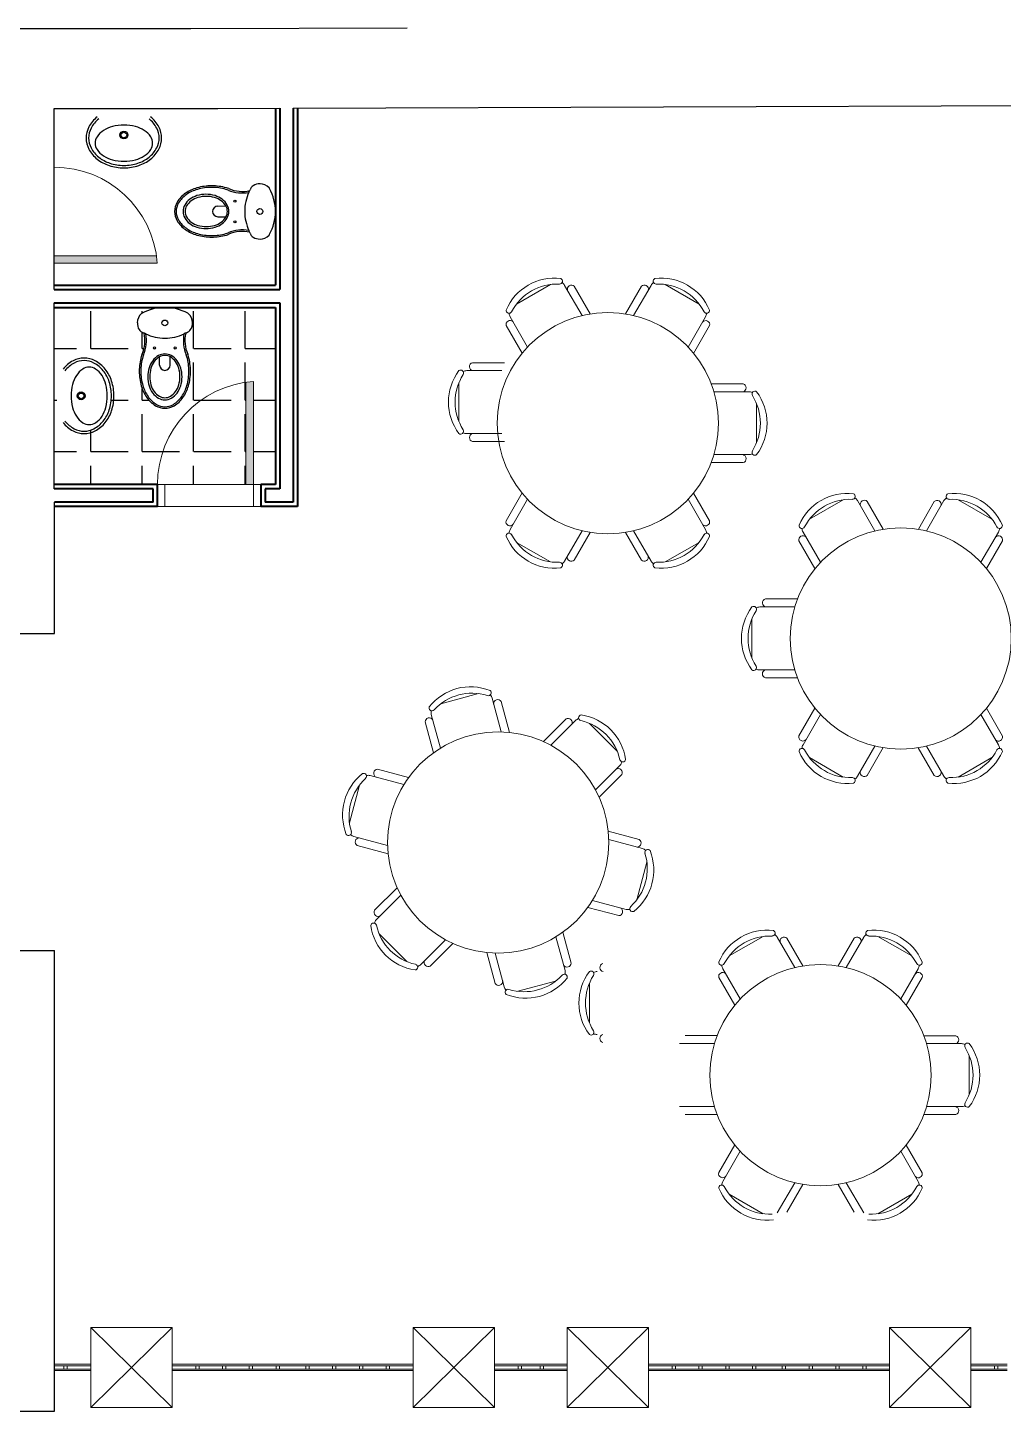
# Model space of a CAD drawing. Header units: inches. Extents: x -2770 to 3095, y -2847 to 3009.
# Drawn here: x 52.44 to 56.09, y 101.42 to 106.6 of the extents above; entities that cross this region are included whole.
import ezdxf

# ---------------------------------------------------------------- set-up
doc = ezdxf.new("R2010")
doc.units = ezdxf.units.IN
doc.header["$LTSCALE"] = 0.1
doc.header["$MEASUREMENT"] = 0
for name, color, linetype, lineweight in [('ARREDI attrezzature - furniture', 175, 'Continuous', 9), ('MURATURA sezioni - section wall', 7, 'Continuous', 40), ('PORTE finestre - doors windows', 252, 'Continuous', 5), ('PROIEZIONI finissime - fine lines', 251, 'Continuous', 9), ('PROIEZIONI_projections', 145, 'Continuous', 13)]:
    doc.layers.add(name, color=color, linetype=linetype, lineweight=lineweight)
doc.layers.add('ARREDI igienici - bathroom', color=173, linetype='Continuous')
doc.layers.add('PAVIMENTAZIONI - flooring', color=250, linetype='Continuous')
doc.layers.add('MURATURE tratteggi - wall hatch', color=7, linetype='Continuous', lineweight=18, true_color=0x949494)

msp = doc.modelspace()

# ---------------------------------------------------------------- hatches: boundary and pattern name
at = {"layer": 'MURATURE tratteggi - wall hatch'}
for points in [[(52.53676, 105.74638), (52.91957, 105.74638, -0.0179665), (52.92255, 105.71875), (52.53676, 105.71875)], [(53.25505, 104.88996), (53.25505, 105.27276, -0.0179665), (53.28268, 105.27574), (53.28268, 104.88996)]]:
    msp.add_hatch(color=256, dxfattribs=at).paths.add_polyline_path(points)
at = {"layer": 'PAVIMENTAZIONI - flooring'}
h = msp.add_hatch(dxfattribs=at)
h.set_pattern_fill('ANGLE,_O', color=256, scale=0.027626, angle=360)
h.set_pattern_definition([(360, (-40.7246, -63.45056), (5e-17, 0.19297026), [0.140342, -0.05262825]), (90, (-40.7246, -63.45056), (-0.19297026, 6e-17), [0.140342, -0.05262825])])
h.paths.add_polyline_path([(52.82207, 105.55299), (52.53676, 105.55299), (52.53676, 104.88996), (52.82207, 104.88996)])
h.paths.add_polyline_path([(52.60718, 105.35279, 0.105204), (52.5695, 105.32153), (52.5695, 105.32153, -0.1052044), (52.60718, 105.35279)], flags=16)
h.paths.add_polyline_path([(52.64854, 105.35363, 0.1213282), (52.61152, 105.34451, 0.1052044), (52.57684, 105.31574, 0.088316), (52.55451, 105.2741, 0.0792199), (52.54612, 105.22148, 0.0792199), (52.55451, 105.16885, 0.088316), (52.57684, 105.12722, 0.1052044), (52.61152, 105.09844, 0.1213282), (52.64854, 105.08933, 0.1213282), (52.68556, 105.09844, 0.1052044), (52.72024, 105.12722, 0.088316), (52.74257, 105.16885, 0.0792199), (52.75097, 105.22148, 0.0792199), (52.74257, 105.2741, 0.088316), (52.72024, 105.31574, 0.1052044), (52.68556, 105.34451, 0.1213282)], flags=16)
h.paths.add_polyline_path([(52.66772, 105.32913, -0.1464552), (52.69182, 105.32192, -0.1071552), (52.71567, 105.2976, -0.0768744), (52.73001, 105.26448, -0.0638931), (52.73553, 105.22148, -0.0638931), (52.73001, 105.17848, -0.0768744), (52.71567, 105.14535, -0.1071552), (52.69182, 105.12103, -0.1464552), (52.66772, 105.11382, -0.1464552), (52.64361, 105.12103, -0.1071552), (52.61977, 105.14535, -0.0768744), (52.60542, 105.17848, -0.0638931), (52.5999, 105.22148, -0.0638931), (52.60542, 105.26448, -0.0768744), (52.61977, 105.2976, -0.1071552), (52.64361, 105.32192, -0.1464552)], flags=0)
h.paths.add_polyline_path([(52.58236, 105.26824, -1), (52.566, 105.26824, -1)], flags=0)
h.paths.add_polyline_path([(52.65205, 105.22148, -1), (52.62259, 105.22148, -1)], flags=0)
h.paths.add_polyline_path([(52.64784, 105.22148, -1), (52.62679, 105.22148, -1)], flags=0)
h.paths.add_polyline_path([(52.58236, 105.22148, -1), (52.566, 105.22148, -1)], flags=0)
h.paths.add_polyline_path([(52.58236, 105.17471, -1), (52.566, 105.17471, -1)], flags=0)
h.paths.add_polyline_path([(53.28268, 105.27574), (53.28268, 104.88996), (53.3103, 104.88996), (53.36556, 104.88996), (53.36556, 105.55299), (52.95116, 105.55299, -0.1262314), (53.03662, 105.53107, -0.0242226), (53.03945, 105.52896, -0.2185834), (53.05435, 105.4953, -0.1466451), (53.04765, 105.46958, -0.1369073), (53.03204, 105.45771, 0.0043032), (53.02928, 105.45659, 0.1590605), (53.03667, 105.37771, -0.0155518), (53.03945, 105.36902, -0.0698599), (53.04719, 105.31391, -0.0698599), (53.03945, 105.25881, -0.0816957), (53.01906, 105.21573, -0.1069313), (52.9859, 105.18466, -0.1357359), (52.95116, 105.17506, -0.1357359), (52.91642, 105.18466, -0.1069313), (52.88326, 105.21573, -0.0816957), (52.86287, 105.25881, -0.0698599), (52.85513, 105.31391, -0.0698599), (52.86287, 105.36902, -0.0155518), (52.86565, 105.37771, 0.1590605), (52.87304, 105.45659, 0.0043032), (52.87028, 105.45771, -0.1369073), (52.85467, 105.46958, -0.1466451), (52.84797, 105.4953, -0.2185834), (52.86287, 105.52896, -0.0242226), (52.8657, 105.53107, -0.1262314), (52.95116, 105.55299), (52.82207, 105.55299), (52.82207, 104.88996), (52.92353, 104.88996, -0.3934265)])
h.paths.add_polyline_path([(53.25505, 105.27276, 0.3728247), (52.92353, 104.88996), (52.95116, 104.88996), (53.25505, 104.88996)], flags=17)

# ---------------------------------------------------------------- linework, layer by layer
for p, q in [((50.12636, 106.59743), (53.0487, 106.59743)), ((53.0487, 106.59743), (53.8585, 106.60046)), ((52.53661, 106.29753), (53.14879, 106.29781)), ((52.53677, 105.6193), (52.53661, 106.29753)), ((53.14944, 106.29781), (53.38213, 106.29868)), ((53.43186, 106.29886), (58.03149, 106.31604)), ((52.53694, 104.87338), (52.53678, 105.56957)), ((52.53707, 104.33117), (52.53695, 104.82366)), ((52.23661, 104.3311), (52.53707, 104.33117)), ((52.23661, 103.14373), (52.53734, 103.14373)), ((52.53774, 101.41932), (52.53774, 103.14373)), ((48.64978, 101.41842), (52.53774, 101.41932))]:
    msp.add_line(p, q)
at = {"layer": 'ARREDI attrezzature - furniture'}
for p, q in [((54.26901, 105.56542), (54.39561, 105.63851)), ((54.44914, 105.63538), (54.5145, 105.52217)), ((54.54544, 105.52835), (54.48545, 105.63225)), ((54.67708, 105.52828), (54.73698, 105.63204)), ((54.70758, 105.52217), (54.77294, 105.63538)), ((54.82647, 105.63851), (54.95307, 105.56542)), ((54.31031, 105.40429), (54.24495, 105.51749)), ((54.97713, 105.51749), (54.91177, 105.40429)), ((54.28977, 105.38092), (54.22986, 105.48468)), ((54.93259, 105.38058), (54.99257, 105.48447)), ((54.08275, 105.3159), (54.21347, 105.3159)), ((54.22359, 105.34578), (54.10363, 105.34578)), ((54.05328, 105.12492), (54.05328, 105.2711)), ((54.99835, 105.26654), (55.11816, 105.26654)), ((55.00831, 105.23707), (55.13904, 105.23707)), ((55.16851, 105.19227), (55.16851, 105.04609)), ((54.21347, 105.08012), (54.08275, 105.08012)), ((54.22344, 105.05065), (54.10363, 105.05065)), ((55.13904, 105.00129), (55.00831, 105.00129)), ((54.99819, 104.97141), (55.11816, 104.97141)), ((54.28949, 104.85778), (54.22951, 104.75389)), ((54.24495, 104.72087), (54.31031, 104.83408)), ((54.91177, 104.83408), (54.97713, 104.72087)), ((54.93231, 104.85744), (54.99222, 104.75368)), ((55.36649, 104.75932), (55.49308, 104.83241)), ((55.54661, 104.82929), (55.61198, 104.71608)), ((55.64292, 104.72226), (55.58293, 104.82615)), ((55.77456, 104.72219), (55.83446, 104.82594)), ((55.80506, 104.71608), (55.87042, 104.82929)), ((55.92395, 104.83241), (56.05055, 104.75932)), ((54.5145, 104.71619), (54.44914, 104.60298)), ((54.545, 104.71008), (54.4851, 104.60632)), ((54.67664, 104.71001), (54.73663, 104.60612)), ((54.77294, 104.60298), (54.70758, 104.71619)), ((55.38725, 104.57483), (55.32734, 104.67858)), ((55.40779, 104.59819), (55.34243, 104.7114)), ((56.07461, 104.7114), (56.00925, 104.59819)), ((56.03007, 104.57448), (56.09005, 104.67838)), ((54.39561, 104.59985), (54.26901, 104.67295)), ((54.95307, 104.67295), (54.82647, 104.59985)), ((55.18052, 104.43097), (55.31125, 104.43097)), ((55.32137, 104.46086), (55.2014, 104.46086)), ((55.15105, 104.23999), (55.15105, 104.38618)), ((55.31125, 104.1952), (55.18052, 104.1952)), ((55.32121, 104.16573), (55.2014, 104.16573)), ((53.98519, 104.06843), (54.12639, 104.10626)), ((54.17729, 104.08939), (54.21112, 103.96312)), ((54.24261, 103.96108), (54.21156, 104.07696)), ((53.98338, 103.9021), (53.94955, 104.02837)), ((54.36975, 103.92694), (54.45446, 104.01166)), ((54.39763, 103.91315), (54.49007, 104.00558)), ((55.38697, 104.05169), (55.32699, 103.94779)), ((55.34243, 103.91477), (55.40779, 104.02798)), ((56.00925, 104.02798), (56.07461, 103.91477)), ((56.02979, 104.05135), (56.0897, 103.94759)), ((53.95749, 103.88485), (53.92648, 104.00057)), ((54.54258, 103.99475), (54.64595, 103.89138)), ((55.61198, 103.91009), (55.54661, 103.79688)), ((55.64248, 103.90399), (55.58258, 103.80023)), ((55.77412, 103.90392), (55.8341, 103.80002)), ((55.87042, 103.79688), (55.80506, 103.91009)), ((55.49308, 103.79376), (55.36649, 103.86685)), ((56.05055, 103.86685), (55.92395, 103.79376)), ((53.72058, 103.7994), (53.84685, 103.76557)), ((53.86436, 103.79181), (53.74848, 103.82286)), ((54.65678, 103.83886), (54.56435, 103.74643)), ((54.57832, 103.71814), (54.66315, 103.80297)), ((53.64269, 103.62256), (53.68052, 103.76376)), ((54.61233, 103.59097), (54.72805, 103.55996)), ((53.78583, 103.53782), (53.65956, 103.57166)), ((53.78782, 103.50678), (53.6721, 103.53779)), ((54.61432, 103.55992), (54.74059, 103.52609)), ((54.75746, 103.47519), (54.71963, 103.33399)), ((53.82183, 103.3796), (53.737, 103.29478)), ((53.74337, 103.25888), (53.8358, 103.35132)), ((54.67957, 103.29835), (54.5533, 103.33218)), ((54.53579, 103.30593), (54.65167, 103.27488)), ((53.85757, 103.103), (53.7542, 103.20637)), ((54.00252, 103.1846), (53.91008, 103.09216)), ((54.41677, 103.19565), (54.4506, 103.06938)), ((54.44266, 103.2129), (54.47367, 103.09717)), ((55.06591, 103.12382), (55.19251, 103.19692)), ((55.24604, 103.19379), (55.3114, 103.08058)), ((55.34234, 103.08676), (55.28236, 103.19065)), ((55.47398, 103.08669), (55.53388, 103.19045)), ((55.50448, 103.08058), (55.56985, 103.19379)), ((55.62338, 103.19692), (55.74997, 103.12382)), ((54.0304, 103.1708), (53.94569, 103.08609)), ((54.15754, 103.13667), (54.18859, 103.02079)), ((54.22286, 103.00836), (54.18903, 103.13462)), ((55.10721, 102.96269), (55.04185, 103.0759)), ((55.77403, 103.0759), (55.70867, 102.96269)), ((54.41496, 103.02932), (54.27376, 102.99148)), ((54.54179, 102.87437), (54.54179, 103.02055)), ((55.08667, 102.93933), (55.02676, 103.04309)), ((55.72949, 102.93899), (55.78948, 103.04288)), ((55.02079, 102.82536), (54.90082, 102.82536)), ((55.79525, 102.82495), (55.91506, 102.82495)), ((54.87995, 102.79548), (55.01067, 102.79548)), ((55.80522, 102.79548), (55.93594, 102.79548)), ((55.96541, 102.75068), (55.96541, 102.6045)), ((55.01067, 102.5597), (54.87995, 102.5597)), ((55.93594, 102.5597), (55.80522, 102.5597)), ((55.02063, 102.53023), (54.90082, 102.53023)), ((55.79509, 102.52982), (55.91506, 102.52982)), ((55.08639, 102.41619), (55.02641, 102.3123)), ((55.72921, 102.41585), (55.78912, 102.31209)), ((55.04185, 102.27928), (55.10721, 102.39248)), ((55.70867, 102.39248), (55.77403, 102.27928)), ((55.3114, 102.2746), (55.24604, 102.16139)), ((55.3419, 102.26849), (55.282, 102.16473)), ((55.47354, 102.26842), (55.53353, 102.16452)), ((55.56985, 102.16139), (55.50448, 102.2746)), ((55.19251, 102.15826), (55.06591, 102.23135)), ((55.74997, 102.23135), (55.62338, 102.15826))]:
    msp.add_line(p, q, dxfattribs=at)
for centre in [(54.61104, 105.11918), (55.70852, 104.31309), (54.20008, 103.54887), (55.40794, 102.67759)]:
    msp.add_circle(centre, 0.4144, dxfattribs=at)
for centre, radius, start, end in [((54.4109, 105.46584), 0.19648, 83.1301, 156.8699), ((54.81118, 105.46584), 0.19648, 23.1301, 96.8699), ((54.42159, 105.44732), 0.19294, 87.57575, 152.42425), ((54.43014, 105.65101), 0.01077, 267.97259, 66.69006), ((54.42361, 105.62065), 0.02947, 30, 57.58444), ((54.47484, 105.62116), 0.01535, 46.2602, 200.70537), ((54.7476, 105.62095), 0.01535, 346.2602, 133.7398), ((54.79847, 105.62065), 0.02947, 122.41556, 150), ((54.79194, 105.65101), 0.01077, 113.30994, 272.02741), ((54.80049, 105.44732), 0.19294, 27.57575, 92.42425), ((54.24091, 105.54176), 0.01077, 173.30994, 332.02741), ((54.27047, 105.53223), 0.02947, 182.41556, 210), ((54.98117, 105.54176), 0.01077, 207.97259, 6.69006), ((54.95161, 105.53223), 0.02947, 330, 357.58444), ((54.24477, 105.48833), 0.01535, 46.2602, 193.7398), ((54.97766, 105.48812), 0.01535, 346.2602, 140.70537), ((54.21046, 105.19801), 0.19648, 143.1301, 216.8699), ((54.23184, 105.19801), 0.19294, 147.57575, 212.42425), ((54.05972, 105.30726), 0.01077, 327.97259, 126.69006), ((54.08275, 105.28643), 0.02947, 90, 117.58444), ((54.10792, 105.33105), 0.01535, 106.2602, 260.70537), ((55.11386, 105.2518), 0.01535, 286.2602, 73.7398), ((55.13904, 105.2076), 0.02947, 62.41556, 90), ((55.16207, 105.22843), 0.01077, 53.30994, 212.02741), ((54.98994, 105.11918), 0.19294, 327.57575, 32.42425), ((55.01132, 105.11918), 0.19648, 323.1301, 36.8699), ((54.05972, 105.08876), 0.01077, 233.30994, 32.02741), ((54.08275, 105.10959), 0.02947, 242.41556, 270), ((54.10792, 105.06539), 0.01535, 106.2602, 253.7398), ((55.11386, 104.98615), 0.01535, 286.2602, 80.70537), ((55.13904, 105.03077), 0.02947, 270, 297.58444), ((55.16207, 105.00993), 0.01077, 147.97259, 306.69006), ((55.50838, 104.65974), 0.19648, 83.1301, 156.8699), ((55.51907, 104.64123), 0.19294, 87.57575, 152.42425), ((55.52761, 104.84491), 0.01077, 267.97259, 66.69006), ((55.52109, 104.81455), 0.02947, 30, 57.58444), ((55.89595, 104.81455), 0.02947, 122.41556, 150), ((55.88942, 104.84491), 0.01077, 113.30994, 272.02741), ((55.90866, 104.65974), 0.19648, 23.1301, 96.8699), ((55.89797, 104.64123), 0.19294, 27.57575, 92.42425), ((55.57232, 104.81506), 0.01535, 46.2602, 200.70537), ((55.84507, 104.81485), 0.01535, 346.2602, 133.7398), ((54.24442, 104.75024), 0.01535, 166.2602, 320.70537), ((54.97731, 104.75004), 0.01535, 226.2602, 13.7398), ((55.33839, 104.73567), 0.01077, 173.30994, 332.02741), ((56.07864, 104.73567), 0.01077, 207.97259, 6.69006), ((54.24091, 104.6966), 0.01077, 27.97259, 186.69006), ((54.4109, 104.77252), 0.19648, 203.1301, 276.8699), ((54.27047, 104.70613), 0.02947, 150, 177.58444), ((54.42159, 104.79104), 0.19294, 207.57575, 272.42425), ((54.81118, 104.77252), 0.19648, 263.1301, 336.8699), ((54.80049, 104.79104), 0.19294, 267.57575, 332.42425), ((54.98117, 104.6966), 0.01077, 353.30994, 152.02741), ((54.95161, 104.70613), 0.02947, 2.41556, 30), ((55.34225, 104.68223), 0.01535, 46.2602, 193.7398), ((55.36795, 104.72614), 0.02947, 182.41556, 210), ((56.07514, 104.68202), 0.01535, 346.2602, 140.70537), ((56.04909, 104.72614), 0.02947, 330, 357.58444), ((54.43014, 104.58735), 0.01077, 293.30994, 92.02741), ((54.42361, 104.61772), 0.02947, 302.41556, 330), ((54.47448, 104.61741), 0.01535, 166.2602, 313.7398), ((54.74724, 104.61721), 0.01535, 226.2602, 20.70537), ((54.79847, 104.61772), 0.02947, 210, 237.58444), ((54.79194, 104.58735), 0.01077, 87.97259, 246.69006), ((55.30823, 104.31309), 0.19648, 143.1301, 216.8699), ((55.15749, 104.42233), 0.01077, 327.97259, 126.69006), ((55.18052, 104.4015), 0.02947, 90, 117.58444), ((55.2057, 104.44612), 0.01535, 106.2602, 260.70537), ((55.32962, 104.31309), 0.19294, 147.57575, 212.42425), ((55.15749, 104.20384), 0.01077, 233.30994, 32.02741), ((55.18052, 104.22467), 0.02947, 242.41556, 270), ((55.2057, 104.18046), 0.01535, 106.2602, 253.7398), ((54.09647, 103.93552), 0.19648, 68.1301, 141.8699), ((54.10201, 103.91487), 0.19294, 72.57575, 137.42425), ((54.16298, 104.1094), 0.01077, 252.97259, 51.69006), ((53.95193, 104.05285), 0.01077, 158.30994, 317.02741), ((54.14882, 104.08176), 0.02947, 15, 42.58444), ((54.19844, 104.06899), 0.01535, 31.2602, 185.70537), ((53.94183, 104.00024), 0.01535, 31.2602, 178.7398), ((53.97802, 104.03599), 0.02947, 167.41556, 195), ((54.46184, 103.9982), 0.01535, 331.2602, 118.7398), ((54.51091, 103.98474), 0.02947, 107.41556, 135), ((54.51246, 104.01576), 0.01077, 98.30994, 257.02741), ((54.468, 103.8168), 0.19294, 12.57575, 77.42425), ((54.48312, 103.83192), 0.19648, 8.1301, 81.8699), ((55.3419, 103.94415), 0.01535, 166.2602, 320.70537), ((55.33839, 103.8905), 0.01077, 27.97259, 186.69006), ((55.36795, 103.90004), 0.02947, 150, 177.58444), ((56.07478, 103.94394), 0.01535, 226.2602, 13.7398), ((56.07864, 103.8905), 0.01077, 353.30994, 152.02741), ((56.04909, 103.90004), 0.02947, 2.41556, 30), ((54.66696, 103.86126), 0.01077, 192.97259, 351.69006), ((54.63594, 103.8597), 0.02947, 315, 342.58444), ((55.50838, 103.96643), 0.19648, 203.1301, 276.8699), ((55.51907, 103.98495), 0.19294, 207.57575, 272.42425), ((55.90866, 103.96643), 0.19648, 263.1301, 336.8699), ((55.89797, 103.98495), 0.19294, 267.57575, 332.42425), ((53.81343, 103.65247), 0.19648, 128.1301, 201.8699), ((53.6961, 103.79701), 0.01077, 312.97259, 111.69006), ((53.71295, 103.77093), 0.02947, 75, 102.58444), ((53.74882, 103.80752), 0.01535, 91.2602, 245.70537), ((54.64969, 103.81035), 0.01535, 331.2602, 125.70537), ((55.52109, 103.81162), 0.02947, 302.41556, 330), ((55.57196, 103.81132), 0.01535, 166.2602, 313.7398), ((55.84472, 103.81111), 0.01535, 226.2602, 20.70537), ((55.89595, 103.81162), 0.02947, 210, 237.58444), ((53.83408, 103.64694), 0.19294, 132.57575, 197.42425), ((55.52761, 103.78126), 0.01077, 293.30994, 92.02741), ((55.88942, 103.78126), 0.01077, 87.97259, 246.69006), ((53.63955, 103.58597), 0.01077, 218.30994, 17.02741), ((53.66719, 103.60013), 0.02947, 227.41556, 255), ((53.68006, 103.55091), 0.01535, 91.2602, 238.7398), ((54.72009, 103.54684), 0.01535, 271.2602, 58.7398), ((54.56607, 103.45081), 0.19294, 312.57575, 17.42425), ((54.58672, 103.44527), 0.19648, 308.1301, 21.8699), ((54.73296, 103.49762), 0.02947, 47.41556, 75), ((54.7606, 103.51178), 0.01077, 38.30994, 197.02741), ((53.75046, 103.28739), 0.01535, 151.2602, 305.70537), ((54.65133, 103.29023), 0.01535, 271.2602, 65.70537), ((54.6872, 103.32681), 0.02947, 255, 282.58444), ((54.70405, 103.30073), 0.01077, 132.97259, 291.69006), ((53.73319, 103.23649), 0.01077, 12.97259, 171.69006), ((53.91703, 103.26583), 0.19648, 188.1301, 261.8699), ((53.76421, 103.23804), 0.02947, 135, 162.58444), ((53.93215, 103.28095), 0.19294, 192.57575, 257.42425), ((55.2078, 103.02425), 0.19648, 83.1301, 156.8699), ((55.21849, 103.00573), 0.19294, 87.57575, 152.42425), ((55.22704, 103.20942), 0.01077, 267.97259, 66.69006), ((55.22051, 103.17905), 0.02947, 30, 57.58444), ((55.27174, 103.17956), 0.01535, 46.2602, 200.70537), ((55.5445, 103.17936), 0.01535, 346.2602, 133.7398), ((55.59537, 103.17905), 0.02947, 122.41556, 150), ((55.58885, 103.20942), 0.01077, 113.30994, 272.02741), ((55.60808, 103.02425), 0.19648, 23.1301, 96.8699), ((55.59739, 103.00573), 0.19294, 27.57575, 92.42425), ((53.88769, 103.08199), 0.01077, 278.30994, 77.02741), ((53.88925, 103.113), 0.02947, 287.41556, 315), ((53.93831, 103.09955), 0.01535, 151.2602, 298.7398), ((54.45832, 103.09751), 0.01535, 211.2602, 358.7398), ((54.59643, 103.08049), 0.01535, 106.2602, 260.70537), ((55.03782, 103.10017), 0.01077, 173.30994, 332.02741), ((55.06737, 103.09064), 0.02947, 182.41556, 210), ((55.77807, 103.10017), 0.01077, 207.97259, 6.69006), ((55.74851, 103.09064), 0.02947, 330, 357.58444), ((54.20171, 103.02875), 0.01535, 211.2602, 5.70537), ((54.30368, 103.16223), 0.19648, 248.1301, 321.8699), ((54.29814, 103.18288), 0.19294, 252.57575, 317.42425), ((54.44822, 103.04489), 0.01077, 338.30994, 137.02741), ((54.42213, 103.06175), 0.02947, 347.41556, 15), ((54.69897, 102.94746), 0.19648, 143.1301, 216.8699), ((54.72035, 102.94746), 0.19294, 147.57575, 212.42425), ((54.54823, 103.05671), 0.01077, 327.97259, 126.69006), ((54.57126, 103.03587), 0.02947, 90, 117.58444), ((55.04168, 103.04673), 0.01535, 46.2602, 193.7398), ((55.77456, 103.04653), 0.01535, 346.2602, 140.70537), ((54.25133, 103.01598), 0.02947, 195, 222.58444), ((54.23717, 102.98834), 0.01077, 72.97259, 231.69006), ((54.54823, 102.83821), 0.01077, 233.30994, 32.02741), ((54.57126, 102.85904), 0.02947, 242.41556, 270), ((54.59643, 102.81484), 0.01535, 106.2602, 253.7398), ((55.91076, 102.81021), 0.01535, 286.2602, 73.7398), ((55.93594, 102.766), 0.02947, 62.41556, 90), ((55.95897, 102.78684), 0.01077, 53.30994, 212.02741), ((55.78684, 102.67759), 0.19294, 327.57575, 32.42425), ((55.80823, 102.67759), 0.19648, 323.1301, 36.8699), ((55.91076, 102.54455), 0.01535, 286.2602, 80.70537), ((55.93594, 102.58917), 0.02947, 270, 297.58444), ((55.95897, 102.56834), 0.01077, 147.97259, 306.69006), ((55.04132, 102.30865), 0.01535, 166.2602, 320.70537), ((55.77421, 102.30844), 0.01535, 226.2602, 13.7398), ((55.03782, 102.25501), 0.01077, 27.97259, 186.69006), ((55.2078, 102.33093), 0.19648, 203.1301, 276.8699), ((55.06737, 102.26454), 0.02947, 150, 177.58444), ((55.21849, 102.34945), 0.19294, 207.57575, 272.42425), ((55.60808, 102.33093), 0.19648, 263.1301, 336.8699), ((55.59739, 102.34945), 0.19294, 267.57575, 332.42425), ((55.77807, 102.25501), 0.01077, 353.30994, 152.02741), ((55.74851, 102.26454), 0.02947, 2.41556, 30)]:
    msp.add_arc(centre, radius, start, end, dxfattribs=at)
at = {"layer": 'ARREDI igienici - bathroom'}
for p, q in [((53.14918, 105.93174), (53.17986, 105.93273)), ((53.14918, 105.89253), (53.17996, 105.89172)), ((52.93156, 105.33662), (52.93056, 105.3673)), ((52.97076, 105.33662), (52.97158, 105.3674))]:
    msp.add_line(p, q, dxfattribs=at)
for centre, radius in [((52.79763, 106.19835), 0.01473), ((52.79763, 106.19835), 0.01052), ((53.2136, 105.9508), 0.00408), ((53.30721, 105.91224), 0.01089), ((53.2136, 105.87347), 0.00408), ((52.95106, 105.49465), 0.01089), ((52.9125, 105.40104), 0.00408), ((52.98982, 105.40104), 0.00408), ((52.63732, 105.22148), 0.01473), ((52.63732, 105.22148), 0.01052)]:
    msp.add_circle(centre, radius, dxfattribs=at)
for centre, radius, start, end in [((52.77048, 106.17387), 0.11762, 128.30617, 152.32887), ((52.77048, 106.17387), 0.10826, 128.30617, 152.32887), ((52.79763, 106.06544), 0.17032, 90, 104.62335), ((52.79763, 106.06544), 0.17032, 75.37665, 90), ((52.82478, 106.17387), 0.10826, 27.67113, 51.69383), ((52.82478, 106.17387), 0.11762, 27.67113, 51.69383), ((52.7452, 106.18713), 0.08907, 152.32887, 180), ((52.7452, 106.18713), 0.08907, 180, 207.67113), ((52.7452, 106.18713), 0.07972, 152.32887, 180), ((52.7452, 106.18713), 0.07972, 180, 207.67113), ((52.73385, 106.16795), 0.04388, 146.67189, 180), ((52.76434, 106.1479), 0.08037, 122.20708, 146.67189), ((52.78444, 106.11599), 0.11809, 104.62335, 122.20708), ((52.81082, 106.11599), 0.11809, 57.79292, 75.37665), ((52.83092, 106.1479), 0.08037, 33.32811, 57.79292), ((52.86141, 106.16795), 0.04388, 360, 33.32811), ((52.85006, 106.18713), 0.07972, 0, 27.67113), ((52.85006, 106.18713), 0.07972, 332.32887, 0), ((52.85006, 106.18713), 0.08907, 0, 27.67113), ((52.85006, 106.18713), 0.08907, 332.32887, 0), ((52.77048, 106.20038), 0.11762, 207.67113, 231.69383), ((52.77048, 106.20038), 0.10826, 207.67113, 231.69383), ((52.73385, 106.16795), 0.04388, 180, 213.32811), ((52.76434, 106.188), 0.08037, 213.32811, 237.79292), ((52.83092, 106.188), 0.08037, 302.20708, 326.67189), ((52.82478, 106.20038), 0.10826, 308.30617, 332.32887), ((52.82478, 106.20038), 0.11762, 308.30617, 332.32887), ((52.86141, 106.16795), 0.04388, 326.67189, 0), ((52.78691, 106.22119), 0.14413, 231.69383, 251.88198), ((52.78691, 106.22119), 0.13478, 231.69383, 251.88198), ((52.78444, 106.21992), 0.11809, 237.79292, 255.37665), ((52.79763, 106.25394), 0.17859, 251.88198, 270), ((52.79763, 106.25394), 0.16924, 251.88198, 270), ((52.79763, 106.27046), 0.17032, 255.37665, 270), ((52.79763, 106.27046), 0.17032, 270, 284.62335), ((52.79763, 106.25394), 0.16924, 270, 288.11802), ((52.79763, 106.25394), 0.17859, 270, 288.11802), ((52.81082, 106.21992), 0.11809, 284.62335, 302.20708), ((52.80834, 106.22119), 0.13478, 288.11802, 308.30617), ((52.80834, 106.22119), 0.14413, 288.11802, 308.30617), ((53.08941, 105.89166), 0.10745, 124.66652, 149.08059), ((53.08941, 105.89166), 0.10162, 124.66652, 149.08059), ((53.11181, 105.85927), 0.14684, 105.98474, 124.66652), ((53.11181, 105.85927), 0.14101, 105.98474, 124.66652), ((53.10516, 105.8623), 0.11417, 90, 107.24592), ((53.12648, 105.80807), 0.20009, 90, 105.98474), ((53.12648, 105.80807), 0.19427, 90, 105.98474), ((53.10516, 105.8623), 0.11417, 72.75408, 90), ((53.12648, 105.80807), 0.20009, 74.01526, 90), ((53.12648, 105.80807), 0.19427, 74.01526, 90), ((53.14114, 105.85927), 0.14101, 70.45134, 74.01526), ((53.14114, 105.85927), 0.14684, 70.45134, 74.01526), ((53.24103, 106.11478), 0.13349, 246.57354, 280.8929), ((53.24103, 106.11478), 0.12766, 246.57354, 282.72466), ((53.42333, 105.9108), 0.17316, 155.05056, 179.55654), ((53.10932, 106.05688), 0.17316, 335.05056, 338.35668), ((53.30419, 105.97956), 0.03648, 127.1737, 158.35668), ((53.30617, 105.96907), 0.04629, 87.90717, 121.27789), ((53.30847, 105.97122), 0.04411, 41.46429, 90.7842), ((53.31336, 105.97722), 0.03648, 33.94432, 39.49465), ((53.18804, 105.91214), 0.17752, 0, 28.7779), ((53.05523, 105.91214), 0.06761, 149.08059, 180), ((53.05523, 105.91214), 0.06178, 149.08059, 180), ((53.06811, 105.91214), 0.0488, 151.07084, 180), ((53.08594, 105.90228), 0.06916, 126.84954, 151.07084), ((53.06813, 105.91214), 0.04109, 149.91281, 180), ((53.08643, 105.90154), 0.06223, 125.5619, 149.91281), ((53.09756, 105.88677), 0.08856, 107.24592, 126.84954), ((53.09839, 105.8848), 0.08281, 106.49567, 125.5619), ((53.10622, 105.85837), 0.11037, 90, 106.49567), ((53.10622, 105.85837), 0.11037, 73.50433, 90), ((53.14918, 105.91214), 0.0196, 90, 270), ((53.11405, 105.8848), 0.08281, 54.4381, 73.50433), ((53.11275, 105.88677), 0.08856, 53.15046, 72.75408), ((53.12601, 105.90154), 0.06223, 30.08719, 54.4381), ((53.12438, 105.90228), 0.06916, 28.92916, 53.15046), ((53.14431, 105.91214), 0.04109, 0, 30.08719), ((53.14221, 105.91214), 0.0488, 0, 28.92916), ((53.05523, 105.91214), 0.06761, 180, 210.91941), ((53.05523, 105.91214), 0.06178, 180, 210.91941), ((53.08941, 105.93261), 0.10745, 210.91941, 235.33348), ((53.08941, 105.93261), 0.10162, 210.91941, 235.33348), ((53.06811, 105.91214), 0.0488, 180, 208.92916), ((53.08594, 105.92199), 0.06916, 208.92916, 233.15046), ((53.06813, 105.91214), 0.04109, 180, 210.08719), ((53.08643, 105.92273), 0.06223, 210.08719, 234.4381), ((53.09839, 105.93947), 0.08281, 234.4381, 253.50433), ((53.11405, 105.93947), 0.08281, 286.49567, 305.5619), ((53.12601, 105.92273), 0.06223, 305.5619, 329.91281), ((53.12438, 105.92199), 0.06916, 306.84954, 331.07084), ((53.14431, 105.91214), 0.04109, 329.91281, 0), ((53.14221, 105.91214), 0.0488, 331.07084, 0), ((53.42333, 105.91348), 0.17316, 180.44346, 204.94944), ((53.18804, 105.91214), 0.17752, 331.2221, 0), ((53.11181, 105.965), 0.14684, 235.33348, 254.01526), ((53.11181, 105.965), 0.14101, 235.33348, 254.01526), ((53.09756, 105.93751), 0.08856, 233.15046, 252.75408), ((53.10516, 105.96197), 0.11417, 252.75408, 270), ((53.12648, 106.0162), 0.20009, 254.01526, 270), ((53.12648, 106.0162), 0.19427, 254.01526, 270), ((53.10622, 105.9659), 0.11037, 253.50433, 270), ((53.10516, 105.96197), 0.11417, 270, 287.24592), ((53.10622, 105.9659), 0.11037, 270, 286.49567), ((53.12648, 106.0162), 0.19427, 270, 285.98474), ((53.12648, 106.0162), 0.20009, 270, 285.98474), ((53.11275, 105.93751), 0.08856, 287.24592, 306.84954), ((53.14114, 105.965), 0.14101, 285.98474, 289.54866), ((53.14114, 105.965), 0.14684, 285.98474, 289.54866), ((53.24103, 105.70949), 0.13349, 79.1071, 113.42646), ((53.24103, 105.70949), 0.12766, 77.27534, 113.42646), ((53.10932, 105.76739), 0.17316, 21.64332, 24.94944), ((53.30419, 105.84471), 0.03648, 201.64332, 232.8263), ((53.30847, 105.85305), 0.04411, 269.2158, 318.53571), ((53.31336, 105.84705), 0.03648, 320.50535, 326.05568), ((53.30617, 105.8552), 0.04629, 238.72211, 272.09283), ((52.89207, 105.4959), 0.04411, 131.46429, 180.7842), ((52.88607, 105.5008), 0.03648, 123.94432, 129.49465), ((52.95116, 105.37547), 0.17752, 90, 118.7779), ((52.95116, 105.37547), 0.17752, 61.2221, 90), ((53.01625, 105.5008), 0.03648, 50.50535, 56.05568), ((53.01025, 105.4959), 0.04411, 359.2158, 48.53571), ((52.89423, 105.49361), 0.04629, 177.90717, 211.27789), ((52.88374, 105.49162), 0.03648, 217.1737, 248.35668), ((52.74851, 105.42847), 0.12766, 336.57354, 12.72466), ((52.80641, 105.29676), 0.17316, 65.05056, 68.35668), ((53.09591, 105.29676), 0.17316, 111.64332, 114.94944), ((53.15381, 105.42847), 0.12766, 167.27534, 203.42646), ((53.01858, 105.49162), 0.03648, 291.64332, 322.8263), ((53.0081, 105.49361), 0.04629, 328.72211, 2.09283), ((52.74851, 105.42847), 0.13349, 336.57354, 10.8929), ((52.9525, 105.61076), 0.17316, 245.05056, 269.55654), ((52.94982, 105.61076), 0.17316, 270.44346, 294.94944), ((53.15381, 105.42847), 0.13349, 169.1071, 203.42646), ((52.6618, 105.24863), 0.11762, 117.67113, 141.69383), ((52.64854, 105.27391), 0.08907, 90, 117.67113), ((52.64854, 105.27391), 0.07972, 90, 117.67113), ((52.64854, 105.27391), 0.08907, 62.32887, 90), ((52.64854, 105.27391), 0.07972, 62.32887, 90), ((52.63529, 105.24863), 0.11762, 38.30617, 62.32887), ((53.05522, 105.31391), 0.20009, 164.01526, 180), ((53.05522, 105.31391), 0.19427, 164.01526, 180), ((53.00403, 105.32858), 0.14684, 160.45134, 164.01526), ((53.00403, 105.32858), 0.14101, 160.45134, 164.01526), ((52.97653, 105.30019), 0.08856, 143.15046, 162.75408), ((52.96101, 105.31182), 0.06916, 118.92916, 143.15046), ((52.96176, 105.31345), 0.06223, 120.08719, 144.4381), ((52.95116, 105.32965), 0.0488, 90, 118.92916), ((52.95116, 105.33174), 0.04109, 90, 120.08719), ((52.95116, 105.32965), 0.0488, 61.07084, 90), ((52.95116, 105.33174), 0.04109, 59.91281, 90), ((52.94056, 105.31345), 0.06223, 35.5619, 59.91281), ((52.94131, 105.31182), 0.06916, 36.84954, 61.07084), ((52.92579, 105.30019), 0.08856, 17.24592, 36.84954), ((52.89829, 105.32858), 0.14101, 15.98474, 19.54866), ((52.8471, 105.31391), 0.19427, 0, 15.98474), ((52.89829, 105.32858), 0.14684, 15.98474, 19.54866), ((52.8471, 105.31391), 0.20009, 0, 15.98474), ((52.6618, 105.24863), 0.10826, 117.67113, 141.69383), ((52.68777, 105.25477), 0.08037, 123.32811, 147.79292), ((52.66772, 105.28526), 0.04388, 90, 123.32811), ((52.66772, 105.28526), 0.04388, 56.67189, 90), ((52.63529, 105.24863), 0.10826, 38.30617, 62.32887), ((52.64767, 105.25477), 0.08037, 32.20708, 56.67189), ((52.61448, 105.23219), 0.13478, 18.11802, 38.30617), ((52.61448, 105.23219), 0.14413, 18.11802, 38.30617), ((53.05522, 105.31391), 0.20009, 180, 195.98474), ((53.05522, 105.31391), 0.19427, 180, 195.98474), ((53.00099, 105.29259), 0.11417, 162.75408, 180), ((53.00493, 105.29366), 0.11037, 163.50433, 180), ((52.9785, 105.30148), 0.08281, 144.4381, 163.50433), ((52.95116, 105.33662), 0.0196, 180, 0), ((52.92382, 105.30148), 0.08281, 16.49567, 35.5619), ((52.8974, 105.29366), 0.11037, 0, 16.49567), ((52.90133, 105.29259), 0.11417, 0, 17.24592), ((52.8471, 105.31391), 0.19427, 344.01526, 360), ((52.8471, 105.31391), 0.20009, 344.01526, 0), ((52.77023, 105.22148), 0.17032, 165.37665, 180), ((52.71968, 105.23466), 0.11809, 147.79292, 165.37665), ((52.61575, 105.23466), 0.11809, 14.62335, 32.20708), ((52.56521, 105.22148), 0.17032, 0, 14.62335), ((52.58173, 105.22148), 0.16924, 0, 18.11802), ((52.58173, 105.22148), 0.17859, 0, 18.11802), ((53.00403, 105.29925), 0.14684, 195.98474, 214.66652), ((53.00403, 105.29925), 0.14101, 195.98474, 214.66652), ((53.00099, 105.29259), 0.11417, 180, 197.24592), ((52.97653, 105.285), 0.08856, 197.24592, 216.84954), ((53.00493, 105.29366), 0.11037, 180, 196.49567), ((52.9785, 105.28583), 0.08281, 196.49567, 215.5619), ((52.92382, 105.28583), 0.08281, 324.4381, 343.50433), ((52.92579, 105.285), 0.08856, 323.15046, 342.75408), ((52.8974, 105.29366), 0.11037, 343.50433, 360), ((52.90133, 105.29259), 0.11417, 342.75408, 360), ((52.89829, 105.29925), 0.14101, 325.33348, 344.01526), ((52.89829, 105.29925), 0.14684, 325.33348, 344.01526), ((52.77023, 105.22148), 0.17032, 180, 194.62335), ((52.56521, 105.22148), 0.17032, 345.37665, 360), ((52.58173, 105.22148), 0.16924, 341.88198, 360), ((52.58173, 105.22148), 0.17859, 341.88198, 360), ((52.97163, 105.27684), 0.10745, 214.66652, 239.08059), ((52.97163, 105.27684), 0.10162, 214.66652, 239.08059), ((52.96101, 105.27337), 0.06916, 216.84954, 241.07084), ((52.96176, 105.27386), 0.06223, 215.5619, 239.91281), ((52.95116, 105.25554), 0.0488, 241.07084, 270), ((52.95116, 105.25557), 0.04109, 239.91281, 270), ((52.95116, 105.25557), 0.04109, 270, 300.08719), ((52.95116, 105.25554), 0.0488, 270, 298.92916), ((52.94056, 105.27386), 0.06223, 300.08719, 324.4381), ((52.94131, 105.27337), 0.06916, 298.92916, 323.15046), ((52.93069, 105.27684), 0.10162, 300.91941, 325.33348), ((52.93069, 105.27684), 0.10745, 300.91941, 325.33348), ((52.71968, 105.20829), 0.11809, 194.62335, 212.20708), ((52.68777, 105.18819), 0.08037, 212.20708, 236.67189), ((52.64767, 105.18819), 0.08037, 303.32811, 327.79292), ((52.61575, 105.20829), 0.11809, 327.79292, 345.37665), ((52.61448, 105.21076), 0.13478, 321.69383, 341.88198), ((52.61448, 105.21076), 0.14413, 321.69383, 341.88198), ((52.95116, 105.24266), 0.06761, 239.08059, 270), ((52.95116, 105.24266), 0.06178, 239.08059, 270), ((52.95116, 105.24266), 0.06178, 270, 300.91941), ((52.95116, 105.24266), 0.06761, 270, 300.91941), ((52.6618, 105.19432), 0.11762, 218.30617, 242.32887), ((52.6618, 105.19432), 0.10826, 218.30617, 242.32887), ((52.64854, 105.16904), 0.07972, 242.32887, 270), ((52.66772, 105.15769), 0.04388, 236.67189, 270), ((52.64854, 105.16904), 0.07972, 270, 297.67113), ((52.66772, 105.15769), 0.04388, 270, 303.32811), ((52.63529, 105.19432), 0.10826, 297.67113, 321.69383), ((52.63529, 105.19432), 0.11762, 297.67113, 321.69383), ((52.64854, 105.16904), 0.08907, 242.32887, 270), ((52.64854, 105.16904), 0.08907, 270, 297.67113)]:
    msp.add_arc(centre, radius, start, end, dxfattribs=at)
at = {"layer": 'MURATURA sezioni - section wall'}
for p, q in [((53.36556, 106.2989), (53.36556, 105.63587)), ((53.38213, 106.29868), (53.38213, 105.6193)), ((53.43186, 106.29886), (53.43186, 104.82366)), ((53.44844, 106.2989), (53.44844, 104.80708)), ((52.53676, 105.63587), (53.36556, 105.63587)), ((52.53677, 105.6193), (53.38213, 105.6193)), ((52.53678, 105.56957), (53.38213, 105.56957)), ((53.38213, 105.56957), (53.38213, 104.87338)), ((52.53676, 105.55299), (53.36556, 105.55299)), ((53.36556, 105.55299), (53.36556, 104.88996)), ((52.92353, 104.88996), (52.53676, 104.88996)), ((52.92353, 104.80708), (52.92353, 104.88996)), ((53.3103, 104.88996), (53.3103, 104.80708)), ((53.36556, 104.88996), (53.3103, 104.88996)), ((52.90696, 104.87338), (52.53694, 104.87338)), ((52.90696, 104.82366), (52.90696, 104.87338)), ((53.32688, 104.87338), (53.32688, 104.82366)), ((53.38213, 104.87338), (53.32688, 104.87338)), ((52.92353, 104.80708), (52.53676, 104.80708)), ((52.90696, 104.82366), (52.53695, 104.82366)), ((53.44844, 104.80708), (53.3103, 104.80708)), ((53.43186, 104.82366), (53.32688, 104.82366))]:
    msp.add_line(p, q, dxfattribs=at)
at = {"layer": 'PORTE finestre - doors windows'}
for p, q in [((52.92255, 105.71875), (52.53675, 105.71875)), ((52.91957, 105.74638), (52.53676, 105.74638)), ((53.25505, 105.27276), (53.25505, 104.88996)), ((53.28268, 105.27574), (53.28268, 104.80708)), ((52.92353, 104.88996), (52.95116, 104.88996)), ((52.95116, 104.88996), (52.95116, 104.80708)), ((53.3103, 104.88996), (53.25505, 104.88996)), ((52.95116, 104.80708), (52.92353, 104.80708)), ((53.28268, 104.80708), (53.3103, 104.80708))]:
    msp.add_line(p, q, dxfattribs=at)
at = {"layer": 'PROIEZIONI finissime - fine lines'}
for p, q in [((53.25505, 104.88996), (52.95116, 104.88996)), ((52.95116, 104.80708), (53.28268, 104.80708))]:
    msp.add_line(p, q, dxfattribs=at)
at = {"layer": 'PROIEZIONI finissime - fine lines', "ltscale": 0.1}
for centre, start, end in [((52.53676, 105.69112), 4.09604, 90), ((53.3103, 104.88996), 94.09604, 180)]:
    msp.add_arc(centre, 0.38677, start, end, dxfattribs=at)
at = {"layer": 'PROIEZIONI_projections'}
for p, q in [((52.67335, 101.73299), (52.97833, 101.43299)), ((52.67335, 101.43299), (52.97833, 101.73299)), ((54.18643, 101.73299), (53.88145, 101.43299)), ((54.18643, 101.43299), (53.88145, 101.73299)), ((54.45878, 101.73299), (54.76376, 101.43299)), ((54.45878, 101.43299), (54.76376, 101.73299)), ((55.97186, 101.73299), (55.66688, 101.43299)), ((55.97186, 101.43299), (55.66688, 101.73299)), ((52.67335, 101.59486), (52.53717, 101.59486)), ((52.67335, 101.58925), (52.53717, 101.58925)), ((52.67335, 101.57673), (52.53717, 101.57673)), ((52.67335, 101.57112), (52.53717, 101.57112)), ((52.57242, 101.57673), (52.57242, 101.58925)), ((52.58494, 101.57673), (52.58494, 101.58925)), ((52.97833, 101.59486), (53.42989, 101.59486)), ((52.97833, 101.58925), (53.42989, 101.58925)), ((52.97833, 101.57673), (53.42989, 101.57673)), ((52.97833, 101.57112), (53.42989, 101.57112)), ((53.06673, 101.57673), (53.06673, 101.58925)), ((53.07926, 101.57673), (53.07926, 101.58925)), ((53.16691, 101.57673), (53.16691, 101.58925)), ((53.17943, 101.57673), (53.17943, 101.58925)), ((53.26745, 101.57673), (53.26745, 101.58925)), ((53.27997, 101.57673), (53.27997, 101.58925)), ((53.36798, 101.57673), (53.36798, 101.58925)), ((53.3805, 101.57673), (53.3805, 101.58925)), ((53.88145, 101.59486), (53.42989, 101.59486)), ((53.88145, 101.58925), (53.42989, 101.58925)), ((53.88145, 101.57673), (53.42989, 101.57673)), ((53.88145, 101.57112), (53.42989, 101.57112)), ((53.47928, 101.57673), (53.47928, 101.58925)), ((53.4918, 101.57673), (53.4918, 101.58925)), ((53.57981, 101.57673), (53.57981, 101.58925)), ((53.59233, 101.57673), (53.59233, 101.58925)), ((53.68035, 101.57673), (53.68035, 101.58925)), ((53.69287, 101.57673), (53.69287, 101.58925)), ((53.78052, 101.57673), (53.78052, 101.58925)), ((53.79304, 101.57673), (53.79304, 101.58925)), ((54.18643, 101.59486), (54.3226, 101.59486)), ((54.18643, 101.58925), (54.3226, 101.58925)), ((54.18643, 101.57673), (54.3226, 101.57673)), ((54.18643, 101.57112), (54.3226, 101.57112)), ((54.27484, 101.57673), (54.27484, 101.58925)), ((54.45878, 101.59486), (54.3226, 101.59486)), ((54.45878, 101.58925), (54.3226, 101.58925)), ((54.45878, 101.57673), (54.3226, 101.57673)), ((54.45878, 101.57112), (54.3226, 101.57112)), ((54.37037, 101.57673), (54.37037, 101.58925)), ((54.76376, 101.59486), (55.21532, 101.59486)), ((54.76376, 101.58925), (55.21532, 101.58925)), ((54.76376, 101.57673), (55.21532, 101.57673)), ((54.76376, 101.57112), (55.21532, 101.57112)), ((54.85217, 101.57673), (54.85217, 101.58925)), ((54.86469, 101.57673), (54.86469, 101.58925)), ((54.95234, 101.57673), (54.95234, 101.58925)), ((54.96486, 101.57673), (54.96486, 101.58925)), ((55.05288, 101.57673), (55.05288, 101.58925)), ((55.0654, 101.57673), (55.0654, 101.58925)), ((55.15341, 101.57673), (55.15341, 101.58925)), ((55.16593, 101.57673), (55.16593, 101.58925)), ((55.66688, 101.59486), (55.21532, 101.59486)), ((55.66688, 101.58925), (55.21532, 101.58925)), ((55.66688, 101.57673), (55.21532, 101.57673)), ((55.66688, 101.57112), (55.21532, 101.57112)), ((55.26471, 101.57673), (55.26471, 101.58925)), ((55.27723, 101.57673), (55.27723, 101.58925)), ((55.36524, 101.57673), (55.36524, 101.58925)), ((55.37776, 101.57673), (55.37776, 101.58925)), ((55.46578, 101.57673), (55.46578, 101.58925)), ((55.4783, 101.57673), (55.4783, 101.58925)), ((55.56595, 101.57673), (55.56595, 101.58925)), ((55.57847, 101.57673), (55.57847, 101.58925)), ((55.97186, 101.59486), (56.10803, 101.59486)), ((55.97186, 101.58925), (56.10803, 101.58925)), ((55.97186, 101.57673), (56.10803, 101.57673)), ((55.97186, 101.57112), (56.10803, 101.57112)), ((56.06027, 101.57673), (56.06027, 101.58925))]:
    msp.add_line(p, q, dxfattribs=at)
for points in [[(52.67335, 101.73299), (52.97833, 101.73299)], [(52.67335, 101.43299), (52.67335, 101.73299)], [(52.97833, 101.43299), (52.97833, 101.73299)], [(53.88145, 101.43299), (53.88145, 101.73299)], [(54.18643, 101.43299), (54.18643, 101.73299)], [(54.45878, 101.43299), (54.45878, 101.73299)], [(54.76376, 101.43299), (54.76376, 101.73299)], [(55.66688, 101.43299), (55.66688, 101.73299)], [(55.97186, 101.43299), (55.97186, 101.73299)]]:
    msp.add_lwpolyline(points, dxfattribs=at)
for points in [[(52.67335, 101.73299), (52.97833, 101.73299), (52.97833, 101.43299), (52.67335, 101.43299)], [(54.18643, 101.73299), (53.88145, 101.73299), (53.88145, 101.43299), (54.18643, 101.43299)], [(54.45878, 101.73299), (54.76376, 101.73299), (54.76376, 101.43299), (54.45878, 101.43299)], [(55.97186, 101.73299), (55.66688, 101.73299), (55.66688, 101.43299), (55.97186, 101.43299)], [(52.57242, 101.58925), (52.58494, 101.58925), (52.58494, 101.57673), (52.57242, 101.57673)], [(53.07926, 101.58925), (53.06673, 101.58925), (53.06673, 101.57673), (53.07926, 101.57673)], [(53.17943, 101.58925), (53.16691, 101.58925), (53.16691, 101.57673), (53.17943, 101.57673)], [(53.27997, 101.58925), (53.26745, 101.58925), (53.26745, 101.57673), (53.27997, 101.57673)], [(53.3805, 101.58925), (53.36798, 101.58925), (53.36798, 101.57673), (53.3805, 101.57673)], [(53.47928, 101.58925), (53.4918, 101.58925), (53.4918, 101.57673), (53.47928, 101.57673)], [(53.57981, 101.58925), (53.59233, 101.58925), (53.59233, 101.57673), (53.57981, 101.57673)], [(53.68035, 101.58925), (53.69287, 101.58925), (53.69287, 101.57673), (53.68035, 101.57673)], [(53.78052, 101.58925), (53.79304, 101.58925), (53.79304, 101.57673), (53.78052, 101.57673)], [(54.28736, 101.58925), (54.27484, 101.58925), (54.27484, 101.57673), (54.28736, 101.57673)], [(54.35785, 101.58925), (54.37037, 101.58925), (54.37037, 101.57673), (54.35785, 101.57673)], [(54.86469, 101.58925), (54.85217, 101.58925), (54.85217, 101.57673), (54.86469, 101.57673)], [(54.96486, 101.58925), (54.95234, 101.58925), (54.95234, 101.57673), (54.96486, 101.57673)], [(55.0654, 101.58925), (55.05288, 101.58925), (55.05288, 101.57673), (55.0654, 101.57673)], [(55.16593, 101.58925), (55.15341, 101.58925), (55.15341, 101.57673), (55.16593, 101.57673)], [(55.26471, 101.58925), (55.27723, 101.58925), (55.27723, 101.57673), (55.26471, 101.57673)], [(55.36524, 101.58925), (55.37776, 101.58925), (55.37776, 101.57673), (55.36524, 101.57673)], [(55.46578, 101.58925), (55.4783, 101.58925), (55.4783, 101.57673), (55.46578, 101.57673)], [(55.56595, 101.58925), (55.57847, 101.58925), (55.57847, 101.57673), (55.56595, 101.57673)], [(56.07279, 101.58925), (56.06027, 101.58925), (56.06027, 101.57673), (56.07279, 101.57673)]]:
    msp.add_lwpolyline(points, close=True, dxfattribs=at)

doc.saveas('drawing.dxf')
